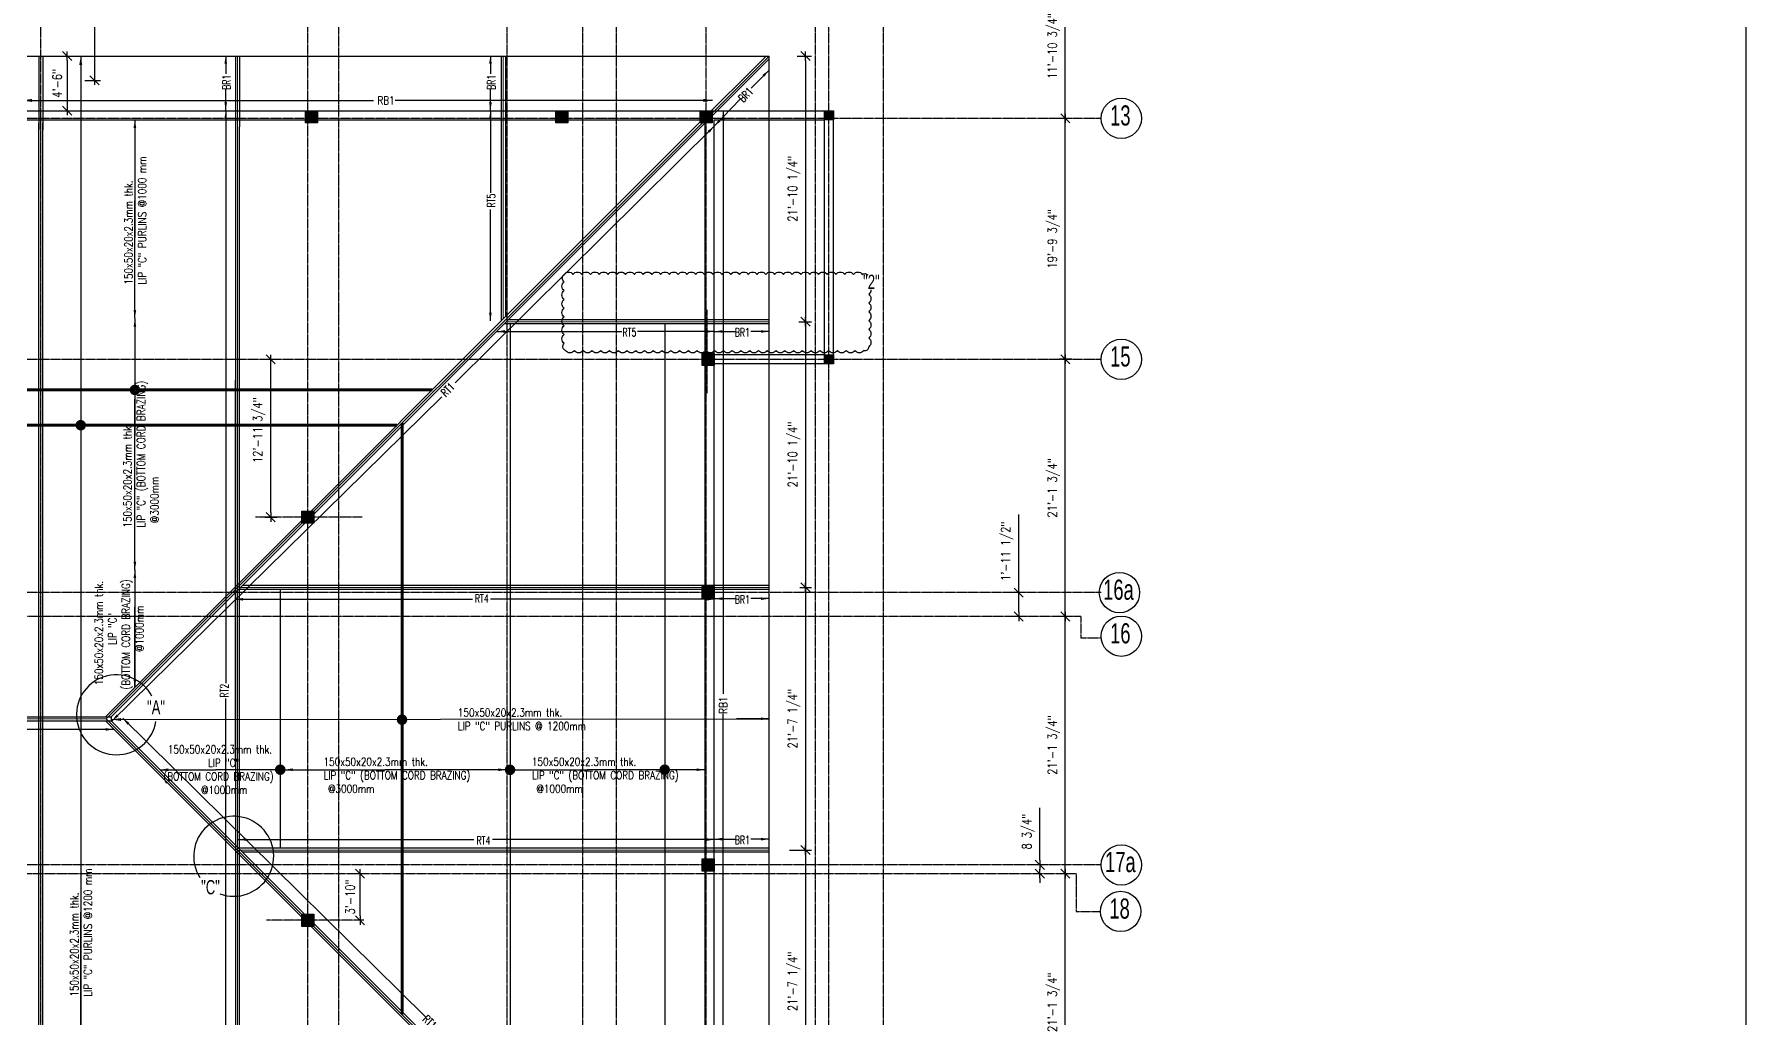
# Model space of a CAD drawing. Extents: x -95606 to 113309, y -42160 to -940.
# Drawn here: x 111524 to 113213, y -21216 to -20246 of the extents above; entities that cross this region are included whole.
import ezdxf
from ezdxf.enums import TextEntityAlignment as Align

# ---------------------------------------------------------------- set-up
doc = ezdxf.new("R2010")
doc.units = 0
doc.header["$LTSCALE"] = 0.02
doc.header["$MEASUREMENT"] = 0
doc.header["$PDMODE"] = 3
doc.header["$PDSIZE"] = -2
doc.linetypes.add('CENTER', pattern=[50.8, 31.75, -6.35, 6.35, -6.35])
doc.linetypes.add('HIDDEN', pattern=[9.525, 6.35, -3.175])
doc.layers.get('0').update_dxf_attribs({"linetype": 'CONTINUOUS'})
doc.layers.get('DEFPOINTS').update_dxf_attribs({"linetype": 'CONTINUOUS'})
for name, color, linetype in [('A-2TEXT', 4, 'CONTINUOUS'), ('BEAM TEX1', 3, 'CONTINUOUS'), ('COL 1', 5, 'CONTINUOUS'), ('DIM', 7, 'CONTINUOUS'), ('dimentions', 8, 'CONTINUOUS'), ('EXLINE', 33, 'CONTINUOUS'), ('GRID', 8, 'CENTER'), ('h', 3, 'CONTINUOUS'), ('HBEAM', 51, 'HIDDEN'), ('RF5', 6, 'CONTINUOUS'), ('S-SLB', 3, 'CONTINUOUS'), ('S-TXT', 2, 'CONTINUOUS'), ('TEXT-2', 3, 'CONTINUOUS'), ('TEXT2', 3, 'CONTINUOUS')]:
    doc.layers.add(name, color=color, linetype=linetype)
for name, color, linetype, lineweight in [('GRID NAME', 31, 'CONTINUOUS', 30), ('Hatch', 252, 'CONTINUOUS', 9), ('HATCH 2', 253, 'CONTINUOUS', 5), ('Layer4', 4, 'CONTINUOUS', 25)]:
    doc.layers.add(name, color=color, linetype=linetype, lineweight=lineweight)
doc.styles.add('ROMANS', font='romans.shx', dxfattribs={"width": 0.8})
doc.styles.add('STYLE2', font='arial.ttf', dxfattribs={"width": 0.8})
doc.styles.add('style5', font='romans.shx', dxfattribs={"width": 0.7, "height": 8})
doc.styles.add('style6', font='romans.shx', dxfattribs={"height": 8})
doc.styles.add('style9', font='romans.shx', dxfattribs={"width": 0.8, "height": 4})
doc.styles.add('yy', font='romans.shx', dxfattribs={"width": 0.8, "height": 7.5})
doc.dimstyles.new('TEXT-18', dxfattribs={"dimtxt": 8, "dimasz": 9, "dimexe": 6, "dimexo": 6, "dimgap": 3.125, "dimtad": 1, "dimdec": 1, "dimrnd": 0.5, "dimzin": 1, "dimdsep": 46, "dimlunit": 4, "dimtxsty": 'style6', "dimblk": 'OBLIQUE', "dimcen": 72.09, "dimclrd": 1, "dimclre": 1, "dimclrt": 4, "dimadec": 0, "dimazin": 0, "dimtfac": 1, "dimtdec": 1, "dimtofl": 0, "dimtmove": 0, "dimatfit": 3, "dimfxl": 1, "dimfrac": 2, "dimtolj": 1, "dimtzin": 0, "dimlwd": -1, "dimarcsym": 0})
doc.dimstyles.new('TK96', dxfattribs={"dimscale": 96, "dimtxt": 0.09375, "dimasz": 0.046875, "dimexe": 0.0625, "dimexo": 0.015625, "dimgap": 0.046875, "dimtad": 1, "dimzin": 11, "dimdsep": 46, "dimlunit": 4, "dimtxsty": 'ROMANS', "dimblk1": 'TK1', "dimblk2": 'TK1', "dimsah": 1, "dimcen": 0.09375, "dimclrd": 1, "dimclre": 1, "dimclrt": 2, "dimadec": 0, "dimazin": 0, "dimtfac": 1, "dimtofl": 0, "dimtmove": 0, "dimatfit": 3, "dimldrblk": 'TK1', "dimfxl": 1, "dimfrac": 2, "dimtolj": 1, "dimtzin": 9, "dimarcsym": 0})

# ---------------------------------------------------------------- blocks, each defined once
blk = doc.blocks.new('GRID')
at = {"color": 1, "linetype": 'Continuous'}
blk.add_circle((0, 0), 19.9, dxfattribs=at)
at = {"layer": 'A-2TEXT', "linetype": 'Continuous', "style": 'STYLE2', "width": 0.65}
blk.add_attdef('A', text='', height=19.9, rotation=359.9735, dxfattribs=at).set_placement((-1, -7.1), align=Align.CENTER)
blk = doc.blocks.new('TK1')
at = {"color": 4, "linetype": 'Continuous'}
blk.add_line((-1, -1), (1, 1), dxfattribs=at)
at = {"color": 1, "linetype": 'ByBlock'}
blk.add_line((-1, 0), (1, 0), dxfattribs=at)
blk = doc.blocks.new('*D581')
at = {"layer": 'DEFPOINTS', "color": 0, "lineweight": -2, "transparency": 16777216}
for p in [(112541.3, -20186), (112549.2, -20186), (112549.2, -20328.8)]:
    blk.add_point(p, dxfattribs=at)
at = {"layer": 'dimentions', "color": 1, "linetype": 'Continuous', "lineweight": -2, "transparency": 16777216}
for p, q in [((112547.7, -20186), (112535.3, -20186)), ((112541.3, -20324.3), (112541.3, -20190.5)), ((112547.7, -20328.8), (112535.3, -20328.8))]:
    blk.add_line(p, q, dxfattribs=at)
at = {"layer": 'dimentions', "color": 1, "lineweight": -2, "transparency": 16777216, "xscale": 4.5, "yscale": 4.5, "zscale": 4.5}
for p, rotation in [((112541.3, -20186), 90), ((112541.3, -20328.8), 270)]:
    blk.add_blockref('TK1', p, dxfattribs=dict(at, rotation=rotation))
at = {"layer": 'dimentions', "color": 2, "transparency": 16777216, "insert": (112529.9, -20257.4), "char_height": 9, "attachment_point": 5, "rotation": 90, "style": 'ROMANS'}
blk.add_mtext('\\A1;11\'-10 3/4"', dxfattribs=at)
blk = doc.blocks.new('*D591')
at = {"layer": 'DEFPOINTS', "color": 0, "lineweight": -2, "transparency": 16777216}
for p in [(112541.3, -20566.6), (112549.2, -20566.6), (112549.2, -20820.4)]:
    blk.add_point(p, dxfattribs=at)
at = {"layer": 'dimentions', "color": 1, "linetype": 'Continuous', "lineweight": -2, "transparency": 16777216}
for p, q in [((112547.7, -20566.6), (112535.3, -20566.6)), ((112541.3, -20815.9), (112541.3, -20571.1)), ((112547.7, -20820.4), (112535.3, -20820.4))]:
    blk.add_line(p, q, dxfattribs=at)
at = {"layer": 'dimentions', "color": 1, "lineweight": -2, "transparency": 16777216, "xscale": 4.5, "yscale": 4.5, "zscale": 4.5}
for p, rotation in [((112541.3, -20566.6), 90), ((112541.3, -20820.4), 270)]:
    blk.add_blockref('TK1', p, dxfattribs=dict(at, rotation=rotation))
at = {"layer": 'dimentions', "color": 2, "transparency": 16777216, "insert": (112529.9, -20693.5), "char_height": 9, "attachment_point": 5, "rotation": 90, "style": 'ROMANS'}
blk.add_mtext('\\A1;21\'-1 3/4"', dxfattribs=at)
blk = doc.blocks.new('*D592')
at = {"layer": 'DEFPOINTS', "color": 0, "lineweight": -2, "transparency": 16777216}
for p in [(112495.3, -20796.8), (112503.2, -20796.8), (112503.2, -20820.4)]:
    blk.add_point(p, dxfattribs=at)
at = {"layer": 'dimentions', "color": 1, "linetype": 'Continuous', "lineweight": -2, "transparency": 16777216}
for p, q in [((112495.3, -20796.8), (112495.3, -20719.9)), ((112501.7, -20796.8), (112489.3, -20796.8)), ((112495.3, -20815.9), (112495.3, -20801.3)), ((112501.7, -20820.4), (112489.3, -20820.4))]:
    blk.add_line(p, q, dxfattribs=at)
at = {"layer": 'dimentions', "color": 1, "lineweight": -2, "transparency": 16777216, "xscale": 4.5, "yscale": 4.5, "zscale": 4.5}
for p, rotation in [((112495.3, -20796.8), 90), ((112495.3, -20820.4), 270)]:
    blk.add_blockref('TK1', p, dxfattribs=dict(at, rotation=rotation))
at = {"layer": 'dimentions', "color": 2, "transparency": 16777216, "insert": (112483.9, -20756.1), "char_height": 9, "attachment_point": 5, "rotation": 90, "style": 'ROMANS'}
blk.add_mtext('\\A1;1\'-11 1/2"', dxfattribs=at)
blk = doc.blocks.new('*D593')
at = {"layer": 'DEFPOINTS', "color": 0, "lineweight": -2, "transparency": 16777216}
for p in [(112541.3, -20820.4), (112549.2, -20820.4), (112549.2, -21074.2)]:
    blk.add_point(p, dxfattribs=at)
at = {"layer": 'dimentions', "color": 1, "linetype": 'Continuous', "lineweight": -2, "transparency": 16777216}
for p, q in [((112547.7, -20820.4), (112535.3, -20820.4)), ((112541.3, -21069.7), (112541.3, -20824.9)), ((112547.7, -21074.2), (112535.3, -21074.2))]:
    blk.add_line(p, q, dxfattribs=at)
at = {"layer": 'dimentions', "color": 1, "lineweight": -2, "transparency": 16777216, "xscale": 4.5, "yscale": 4.5, "zscale": 4.5}
for p, rotation in [((112541.3, -20820.4), 90), ((112541.3, -21074.2), 270)]:
    blk.add_blockref('TK1', p, dxfattribs=dict(at, rotation=rotation))
at = {"layer": 'dimentions', "color": 2, "transparency": 16777216, "insert": (112529.9, -20947.3), "char_height": 9, "attachment_point": 5, "rotation": 90, "style": 'ROMANS'}
blk.add_mtext('\\A1;21\'-1 3/4"', dxfattribs=at)
blk = doc.blocks.new('*D594')
at = {"layer": 'DEFPOINTS', "color": 0, "lineweight": -2, "transparency": 16777216}
for p in [(112541.3, -21074.2), (112549.2, -21074.2), (112549.2, -21328)]:
    blk.add_point(p, dxfattribs=at)
at = {"layer": 'dimentions', "color": 1, "linetype": 'Continuous', "lineweight": -2, "transparency": 16777216}
for p, q in [((112547.7, -21074.2), (112535.3, -21074.2)), ((112541.3, -21323.5), (112541.3, -21078.7)), ((112547.7, -21328), (112535.3, -21328))]:
    blk.add_line(p, q, dxfattribs=at)
at = {"layer": 'dimentions', "color": 1, "lineweight": -2, "transparency": 16777216, "xscale": 4.5, "yscale": 4.5, "zscale": 4.5}
for p, rotation in [((112541.3, -21074.2), 90), ((112541.3, -21328), 270)]:
    blk.add_blockref('TK1', p, dxfattribs=dict(at, rotation=rotation))
at = {"layer": 'dimentions', "color": 2, "transparency": 16777216, "insert": (112529.9, -21201.1), "char_height": 9, "attachment_point": 5, "rotation": 90, "style": 'ROMANS'}
blk.add_mtext('\\A1;21\'-1 3/4"', dxfattribs=at)
blk = doc.blocks.new('*D596')
at = {"layer": 'DEFPOINTS', "color": 0, "lineweight": -2, "transparency": 16777216}
for p in [(112541.3, -20328.8), (112548.8, -20328.8), (112549.6, -20566.6)]:
    blk.add_point(p, dxfattribs=at)
at = {"layer": 'dimentions', "color": 1, "linetype": 'Continuous', "lineweight": -2, "transparency": 16777216}
for p, q in [((112547.3, -20328.8), (112535.3, -20328.8)), ((112541.3, -20562.1), (112541.3, -20333.3)), ((112548.1, -20566.6), (112535.3, -20566.6))]:
    blk.add_line(p, q, dxfattribs=at)
at = {"layer": 'dimentions', "color": 1, "lineweight": -2, "transparency": 16777216, "xscale": 4.5, "yscale": 4.5, "zscale": 4.5}
for p, rotation in [((112541.3, -20328.8), 90), ((112541.3, -20566.6), 270)]:
    blk.add_blockref('TK1', p, dxfattribs=dict(at, rotation=rotation))
at = {"layer": 'dimentions', "color": 2, "transparency": 16777216, "insert": (112529.9, -20447.7), "char_height": 9, "attachment_point": 5, "rotation": 90, "style": 'ROMANS'}
blk.add_mtext('\\A1;19\'-9 3/4"', dxfattribs=at)
blk = doc.blocks.new('*D618')
at = {"layer": 'DEFPOINTS', "color": 0, "lineweight": -2, "transparency": 16777216}
for p in [(112516.2, -21065.5), (112516.2, -21065.5), (112516.2, -21074.2)]:
    blk.add_point(p, dxfattribs=at)
at = {"layer": 'dimentions', "color": 1, "linetype": 'Continuous', "lineweight": -2, "transparency": 16777216}
for p, q in [((112516.2, -21061), (112516.2, -21009.1)), ((112514.7, -21065.5), (112510.2, -21065.5)), ((112514.7, -21074.2), (112510.2, -21074.2)), ((112516.2, -21078.7), (112516.2, -21083.2))]:
    blk.add_line(p, q, dxfattribs=at)
at = {"layer": 'dimentions', "color": 1, "lineweight": -2, "transparency": 16777216, "xscale": 4.5, "yscale": 4.5, "zscale": 4.5}
for p, rotation in [((112516.2, -21065.5), 270), ((112516.2, -21074.2), 90)]:
    blk.add_blockref('TK1', p, dxfattribs=dict(at, rotation=rotation))
at = {"layer": 'dimentions', "color": 2, "transparency": 16777216, "insert": (112504.8, -21032.8), "char_height": 9, "attachment_point": 5, "rotation": 90, "style": 'ROMANS'}
blk.add_mtext('\\A1;8 3/4"', dxfattribs=at)
blk = doc.blocks.new('_Oblique')
at = {"color": 0, "linetype": 'ByBlock', "lineweight": -2}
blk.add_line((-0.5, -0.5), (0.5, 0.5), dxfattribs=at)
blk = doc.blocks.new('*D626')
at = {"layer": 'DEFPOINTS', "color": 0, "lineweight": -2, "transparency": 16777216}
for p in [(111566.8, -20131.5), (111572.1, -20291.3), (111583.2, -20291.3)]:
    blk.add_point(p, dxfattribs=at)
at = {"layer": 'S-TXT', "color": 1, "lineweight": -2, "transparency": 16777216}
for p, q in [((111568.3, -20131.5), (111589.2, -20131.5)), ((111583.2, -20136), (111583.2, -20286.8)), ((111573.6, -20291.3), (111589.2, -20291.3))]:
    blk.add_line(p, q, dxfattribs=at)
at = {"layer": 'S-TXT', "color": 1, "lineweight": -2, "transparency": 16777216, "xscale": 4.5, "yscale": 4.5, "zscale": 4.5}
for p, rotation in [((111583.2, -20131.5), 90), ((111583.2, -20291.3), 270)]:
    blk.add_blockref('TK1', p, dxfattribs=dict(at, rotation=rotation))
at = {"layer": 'S-TXT', "color": 2, "transparency": 16777216, "insert": (111573.3, -20211.4), "char_height": 9, "attachment_point": 5, "rotation": 90, "style": 'ROMANS'}
blk.add_mtext('\\A1;13\'-4"', dxfattribs=at)
blk = doc.blocks.new('*D630')
at = {"layer": 'DEFPOINTS', "color": 0, "lineweight": -2, "transparency": 16777216}
for p in [(111749.8, -20566.6), (111757.1, -20566.6), (111749.8, -20722.4)]:
    blk.add_point(p, dxfattribs=at)
at = {"layer": 'S-TXT', "color": 1, "lineweight": -2, "transparency": 16777216}
for p, q in [((111751.3, -20566.6), (111763.1, -20566.6)), ((111757.1, -20717.9), (111757.1, -20571.1)), ((111751.3, -20722.4), (111763.1, -20722.4))]:
    blk.add_line(p, q, dxfattribs=at)
at = {"layer": 'S-TXT', "color": 1, "lineweight": -2, "transparency": 16777216, "xscale": 4.5, "yscale": 4.5, "zscale": 4.5}
for p, rotation in [((111757.1, -20566.6), 90), ((111757.1, -20722.4), 270)]:
    blk.add_blockref('TK1', p, dxfattribs=dict(at, rotation=rotation))
at = {"layer": 'S-TXT', "color": 2, "transparency": 16777216, "insert": (111745.7, -20636.6), "char_height": 9, "attachment_point": 5, "rotation": 90, "style": 'ROMANS'}
blk.add_mtext('\\A1;12\'-11 3/4"', dxfattribs=at)
blk = doc.blocks.new('*D632')
at = {"layer": 'DEFPOINTS', "color": 0, "lineweight": -2, "transparency": 16777216}
for p in [(111845.3, -21074.2), (111850.4, -21074.2), (111850.4, -21120.2)]:
    blk.add_point(p, dxfattribs=at)
at = {"layer": 'S-TXT', "color": 1, "lineweight": -2, "transparency": 16777216}
for p, q in [((111848.9, -21074.2), (111839.3, -21074.2)), ((111845.3, -21115.7), (111845.3, -21078.7)), ((111848.9, -21120.2), (111839.3, -21120.2))]:
    blk.add_line(p, q, dxfattribs=at)
at = {"layer": 'S-TXT', "color": 1, "lineweight": -2, "transparency": 16777216, "xscale": 4.5, "yscale": 4.5, "zscale": 4.5}
for p, rotation in [((111845.3, -21074.2), 90), ((111845.3, -21120.2), 270)]:
    blk.add_blockref('TK1', p, dxfattribs=dict(at, rotation=rotation))
at = {"layer": 'S-TXT', "color": 2, "transparency": 16777216, "insert": (111835.5, -21097.2), "char_height": 9, "attachment_point": 5, "rotation": 90, "style": 'ROMANS'}
blk.add_mtext('\\A1;3\'-10"', dxfattribs=at)
blk = doc.blocks.new('*D639')
at = {"layer": 'DEFPOINTS', "color": 0, "lineweight": -2, "transparency": 16777216}
for p in [(112275.2, -20267.3), (112276.9, -20529.5), (112284.9, -20529.5)]:
    blk.add_point(p, dxfattribs=at)
at = {"layer": 'S-TXT', "color": 1, "lineweight": -2, "transparency": 16777216}
for p, q in [((112276.7, -20267.3), (112290.9, -20267.3)), ((112284.9, -20271.8), (112284.9, -20525)), ((112278.4, -20529.5), (112290.9, -20529.5))]:
    blk.add_line(p, q, dxfattribs=at)
at = {"layer": 'S-TXT', "color": 1, "lineweight": -2, "transparency": 16777216, "xscale": 4.5, "yscale": 4.5, "zscale": 4.5}
for p, rotation in [((112284.9, -20267.3), 90), ((112284.9, -20529.5), 270)]:
    blk.add_blockref('TK1', p, dxfattribs=dict(at, rotation=rotation))
at = {"layer": 'S-TXT', "color": 2, "transparency": 16777216, "insert": (112273.6, -20398.4), "char_height": 9, "attachment_point": 5, "rotation": 90, "style": 'ROMANS'}
blk.add_mtext('\\A1;21\'-10 1/4"', dxfattribs=at)
blk = doc.blocks.new('*D640')
at = {"layer": 'DEFPOINTS', "color": 0, "lineweight": -2, "transparency": 16777216}
for p in [(112276.9, -20529.5), (112277.8, -20791.7), (112284.9, -20791.7)]:
    blk.add_point(p, dxfattribs=at)
at = {"layer": 'S-TXT', "color": 1, "lineweight": -2, "transparency": 16777216}
for p, q in [((112278.4, -20529.5), (112290.9, -20529.5)), ((112284.9, -20534), (112284.9, -20787.2)), ((112279.3, -20791.7), (112290.9, -20791.7))]:
    blk.add_line(p, q, dxfattribs=at)
at = {"layer": 'S-TXT', "color": 1, "lineweight": -2, "transparency": 16777216, "xscale": 4.5, "yscale": 4.5, "zscale": 4.5}
for p, rotation in [((112284.9, -20529.5), 90), ((112284.9, -20791.7), 270)]:
    blk.add_blockref('TK1', p, dxfattribs=dict(at, rotation=rotation))
at = {"layer": 'S-TXT', "color": 2, "transparency": 16777216, "insert": (112273.6, -20660.6), "char_height": 9, "attachment_point": 5, "rotation": 90, "style": 'ROMANS'}
blk.add_mtext('\\A1;21\'-10 1/4"', dxfattribs=at)
blk = doc.blocks.new('*D641')
at = {"layer": 'DEFPOINTS', "color": 0, "lineweight": -2, "transparency": 16777216}
for p in [(112277.8, -20791.7), (112267.7, -21050.9), (112284.9, -21050.9)]:
    blk.add_point(p, dxfattribs=at)
at = {"layer": 'S-TXT', "color": 1, "lineweight": -2, "transparency": 16777216}
for p, q in [((112279.3, -20791.7), (112290.9, -20791.7)), ((112284.9, -20796.2), (112284.9, -21046.4)), ((112269.2, -21050.9), (112290.9, -21050.9))]:
    blk.add_line(p, q, dxfattribs=at)
at = {"layer": 'S-TXT', "color": 1, "lineweight": -2, "transparency": 16777216, "xscale": 4.5, "yscale": 4.5, "zscale": 4.5}
for p, rotation in [((112284.9, -20791.7), 90), ((112284.9, -21050.9), 270)]:
    blk.add_blockref('TK1', p, dxfattribs=dict(at, rotation=rotation))
at = {"layer": 'S-TXT', "color": 2, "transparency": 16777216, "insert": (112273.6, -20921.3), "char_height": 9, "attachment_point": 5, "rotation": 90, "style": 'ROMANS'}
blk.add_mtext('\\A1;21\'-7 1/4"', dxfattribs=at)
blk = doc.blocks.new('*D642')
at = {"layer": 'DEFPOINTS', "color": 0, "lineweight": -2, "transparency": 16777216}
for p in [(112267.7, -21050.9), (112273.8, -21310.1), (112284.9, -21310.1)]:
    blk.add_point(p, dxfattribs=at)
at = {"layer": 'S-TXT', "color": 1, "lineweight": -2, "transparency": 16777216}
for p, q in [((112269.2, -21050.9), (112290.9, -21050.9)), ((112284.9, -21055.4), (112284.9, -21305.6)), ((112275.3, -21310.1), (112290.9, -21310.1))]:
    blk.add_line(p, q, dxfattribs=at)
at = {"layer": 'S-TXT', "color": 1, "lineweight": -2, "transparency": 16777216, "xscale": 4.5, "yscale": 4.5, "zscale": 4.5}
for p, rotation in [((112284.9, -21050.9), 90), ((112284.9, -21310.1), 270)]:
    blk.add_blockref('TK1', p, dxfattribs=dict(at, rotation=rotation))
at = {"layer": 'S-TXT', "color": 2, "transparency": 16777216, "insert": (112273.6, -21180.5), "char_height": 9, "attachment_point": 5, "rotation": 90, "style": 'ROMANS'}
blk.add_mtext('\\A1;21\'-7 1/4"', dxfattribs=at)
blk = doc.blocks.new('*D648')
at = {"layer": 'DEFPOINTS', "color": 0, "lineweight": -2, "transparency": 16777216}
for p in [(111555.8, -20267.3), (111551.6, -20321.3), (111556.3, -20321.3)]:
    blk.add_point(p, dxfattribs=at)
at = {"layer": 'S-TXT', "color": 1, "lineweight": -2, "transparency": 16777216}
for p, q in [((111556.3, -20267.3), (111562.3, -20267.3)), ((111556.3, -20271.8), (111556.3, -20316.8)), ((111553.1, -20321.3), (111562.3, -20321.3))]:
    blk.add_line(p, q, dxfattribs=at)
at = {"layer": 'S-TXT', "color": 1, "lineweight": -2, "transparency": 16777216, "xscale": 4.5, "yscale": 4.5, "zscale": 4.5}
for p, rotation in [((111556.3, -20267.3), 90), ((111556.3, -20321.3), 270)]:
    blk.add_blockref('TK1', p, dxfattribs=dict(at, rotation=rotation))
at = {"layer": 'S-TXT', "color": 2, "transparency": 16777216, "insert": (111546.4, -20294.3), "char_height": 9, "attachment_point": 5, "rotation": 90, "style": 'ROMANS'}
blk.add_mtext('\\A1;4\'-6"', dxfattribs=at)

msp = doc.modelspace()

# ---------------------------------------------------------------- hatches: boundary and pattern name
at = {"layer": 'Hatch'}
h = msp.add_hatch(color=254, dxfattribs=at)
h.set_gradient(color1=(192, 192, 192), color2=(192, 192, 192), tint=1)
h.paths.add_polyline_path([(111791.386, -20333.302), (111791.386, -20321.302), (111803.386, -20321.302), (111803.386, -20333.302)])
h = msp.add_hatch(color=254, dxfattribs=at)
h.set_gradient(color1=(192, 192, 192), color2=(192, 192, 192), tint=1)
h.paths.add_polyline_path([(112038.386, -20333.3), (112038.386, -20321.3), (112050.386, -20321.3), (112050.386, -20333.3)])
h = msp.add_hatch(color=254, dxfattribs=at)
h.set_gradient(color1=(192, 192, 192), color2=(192, 192, 192), tint=1)
h.paths.add_polyline_path([(112180.902, -20321.293), (112192.902, -20321.293), (112192.902, -20333.293), (112180.902, -20333.293)])
h = msp.add_hatch(color=254, dxfattribs=at)
h.set_gradient(color1=(192, 192, 192), color2=(192, 192, 192), tint=1)
h.paths.add_polyline_path([(112303.553, -20321.3), (112312.553, -20321.3), (112312.553, -20330.3), (112303.553, -20330.3)])
h = msp.add_hatch(color=254, dxfattribs=at)
h.set_gradient(color1=(192, 192, 192), color2=(192, 192, 192), tint=1)
h.paths.add_polyline_path([(112182.886, -20572.632), (112182.886, -20560.632), (112194.886, -20560.632), (112194.886, -20572.632)])
h = msp.add_hatch(color=254, dxfattribs=at)
h.set_gradient(color1=(192, 192, 192), color2=(192, 192, 192), tint=1)
h.paths.add_polyline_path([(112303.562, -20562.136), (112312.562, -20562.136), (112312.562, -20571.136), (112303.562, -20571.136)])
h = msp.add_hatch(color=254, dxfattribs=at)
h.set_gradient(color1=(192, 192, 192), color2=(192, 192, 192), tint=1)
h.paths.add_polyline_path([(112303.562, -20562.136), (112312.562, -20562.136), (112312.562, -20571.136), (112303.562, -20571.136)])
h = msp.add_hatch(color=254, dxfattribs=at)
h.set_gradient(color1=(192, 192, 192), color2=(192, 192, 192), tint=1)
h.paths.add_polyline_path([(111787.826, -20716.364), (111799.826, -20716.364), (111799.826, -20728.364), (111787.826, -20728.364)])
h = msp.add_hatch(color=254, dxfattribs=at)
h.set_gradient(color1=(192, 192, 192), color2=(192, 192, 192), tint=1)
h.paths.add_polyline_path([(112182.886, -20802.8), (112182.886, -20790.8), (112194.886, -20790.8), (112194.886, -20802.8)])
h = msp.add_hatch(color=254, dxfattribs=at)
h.set_gradient(color1=(192, 192, 192), color2=(192, 192, 192), tint=1)
h.paths.add_polyline_path([(112182.886, -21071.55), (112182.886, -21059.55), (112194.886, -21059.55), (112194.886, -21071.55)])
h = msp.add_hatch(color=254, dxfattribs=at)
h.set_gradient(color1=(192, 192, 192), color2=(192, 192, 192), tint=1)
h.paths.add_polyline_path([(111787.795, -21114.27), (111799.794, -21114.271), (111799.794, -21126.271), (111787.794, -21126.271)])

# ---------------------------------------------------------------- linework, layer by layer
at = {"layer": 'BEAM TEX1', "color": 4, "const_width": 3}
for points in [[(110913.178, -20596.855), (111171.535, -20596.834), (111916.749, -20596.695)], [(111350.491, -20596.834), (111556.893, -20596.834), (111760.975, -20596.834)], [(110947.989, -20631.666), (111171.535, -20631.648), (111881.928, -20631.516)], [(111350.491, -20631.648), (111556.893, -20631.648), (111760.975, -20631.648)], [(111886.814, -20629.376), (111886.733, -21213.146)]]:
    msp.add_lwpolyline(points, dxfattribs=at)
at = {"layer": 'COL 1'}
for points in [[(111791.386, -20321.302), (111803.387, -20321.302), (111803.387, -20333.302), (111791.386, -20333.302)], [(112038.386, -20321.3), (112050.387, -20321.3), (112050.387, -20333.3), (112038.386, -20333.3)], [(112180.901, -20321.293), (112192.902, -20321.293), (112192.902, -20333.294), (112180.901, -20333.294)], [(112182.885, -20560.632), (112194.887, -20560.632), (112194.887, -20572.633), (112182.885, -20572.633)], [(112182.885, -20790.8), (112194.887, -20790.8), (112194.887, -20802.8), (112182.885, -20802.8)], [(112182.885, -21059.55), (112194.887, -21059.55), (112194.887, -21071.55), (112182.885, -21071.55)]]:
    msp.add_lwpolyline(points, close=True, dxfattribs=at)
for points in [[(112038.386, -20333.3), (112038.386, -20321.3), (112050.386, -20321.3), (112050.386, -20333.3), (112038.386, -20333.3)], [(112180.902, -20321.293), (112192.902, -20321.293), (112192.902, -20333.293), (112180.902, -20333.293), (112180.902, -20321.293)], [(112182.886, -20572.632), (112182.886, -20560.632), (112194.886, -20560.632), (112194.886, -20572.632), (112182.886, -20572.632)], [(111787.826, -20716.364), (111799.826, -20716.364), (111799.826, -20728.364), (111787.826, -20728.364), (111787.826, -20716.364)], [(112182.886, -20802.8), (112182.886, -20790.8), (112194.886, -20790.8), (112194.886, -20802.8), (112182.886, -20802.8)], [(112182.886, -21071.55), (112182.886, -21059.55), (112194.886, -21059.55), (112194.886, -21071.55), (112182.886, -21071.55)], [(111787.794, -21114.271), (111799.794, -21114.271), (111799.794, -21126.271), (111787.794, -21126.271), (111787.794, -21114.271)]]:
    msp.add_lwpolyline(points, dxfattribs=at)
at = {"layer": 'COL 1', "lineweight": 25}
for points in [[(112303.562, -20321.3), (112312.562, -20321.3), (112312.562, -20330.3), (112303.562, -20330.3), (112303.562, -20321.3)], [(112303.562, -20562.136), (112312.562, -20562.136), (112312.562, -20571.136), (112303.562, -20571.136), (112303.562, -20562.136)], [(112303.562, -20562.136), (112312.562, -20562.136), (112312.562, -20571.136), (112303.562, -20571.136), (112303.562, -20562.136)]]:
    msp.add_lwpolyline(points, dxfattribs=at)
at = {"layer": 'EXLINE'}
for p, q in [((110923.211, -20267.305), (112248.89, -20267.3)), ((112248.89, -21575.303), (112248.89, -20267.3)), ((111456.476, -20330.303), (112185.89, -20330.3)), ((111458.481, -20321.303), (112312.562, -20321.3)), ((112185.89, -21521.303), (112185.89, -20330.3)), ((112194.89, -20398.399), (112194.89, -20330.303)), ((112194.89, -20330.303), (112303.562, -20330.303)), ((112303.562, -20562.136), (112303.562, -20330.303)), ((112312.562, -20571.136), (112312.562, -20321.3)), ((112194.89, -21521.303), (112194.89, -20398.399)), ((112303.657, -20562.136), (112194.89, -20562.136)), ((112312.657, -20571.136), (112194.89, -20571.136))]:
    msp.add_line(p, q, dxfattribs=at)
at = {"layer": 'GRID'}
for p, q in [((111793.826, -21625.336), (111793.826, -18303.479)), ((111990.396, -21625.336), (111990.396, -18303.479)), ((112065.128, -21625.336), (112065.128, -18303.479)), ((112098.378, -21625.336), (112098.378, -18303.479)), ((112186.878, -21625.336), (112186.878, -18303.479)), ((112186.878, -21625.336), (112186.878, -18303.479)), ((112294.878, -21625.336), (112294.878, -18303.479)), ((112294.878, -21625.336), (112294.878, -18303.479)), ((112307.917, -21625.336), (112307.917, -18303.479)), ((112307.917, -21625.336), (112307.917, -18303.479)), ((112361.737, -21625.336), (112361.737, -18303.479)), ((111530.219, -21617.052), (111530.219, -18313.554)), ((111824.378, -21613.731), (111824.378, -18310.003)), ((112576.66, -20328.8), (110436.76, -20328.8)), ((112187.887, -20600.06), (112187.887, -20517.787)), ((112576.66, -20566.633), (110436.757, -20566.633)), ((111847.514, -20722.364), (111742.01, -20722.364)), ((112576.66, -20796.8), (110436.757, -20796.8)), ((112556.623, -20820.411), (110436.757, -20820.411)), ((112556.623, -20820.411), (112556.623, -20841.442)), ((112556.623, -20820.411), (112556.623, -20841.442)), ((112556.623, -20841.442), (112576.66, -20841.442)), ((112556.623, -20841.442), (112576.66, -20841.442)), ((112576.66, -21065.55), (110436.757, -21065.55)), ((112552.095, -21074.188), (110436.757, -21074.188)), ((112552.095, -21074.188), (112552.095, -21111.467)), ((112552.095, -21074.188), (112552.095, -21111.467)), ((112552.095, -21111.467), (112575.921, -21111.467)), ((112552.095, -21111.467), (112575.921, -21111.467)), ((111847.483, -21120.208), (111752.876, -21120.208))]:
    msp.add_line(p, q, dxfattribs=at)
at = {"layer": 'GRID NAME', "ltscale": 10, "const_width": 5.184}
for points in [[(111625.695, -20596.824, 1), (111620.511, -20596.824, 1)], [(111572.278, -20631.648, 1), (111567.094, -20631.648, 1)], [(111889.325, -20922.209, 1), (111884.141, -20922.209, 1)], [(111763.98, -20971.567, -1), (111769.164, -20971.567, -1)], [(111990.734, -20971.674, -1), (111995.918, -20971.674, -1)], [(112143.37, -20971.613, -1), (112148.554, -20971.613, -1)]]:
    msp.add_lwpolyline(points, format="xyb", close=True, dxfattribs=at)
at = {"layer": 'h'}
for p, q in [((112246.144, -20267.3), (112176.137, -20337.307)), ((112248.89, -20270.211), (112181.794, -20337.307)), ((112176.137, -20337.307), (111594.1, -20919.344)), ((112181.794, -20337.307), (111599.757, -20919.344)), ((112178.144, -21507.303), (111594.185, -20923.344)), ((111599.842, -20919.344), (111599.842, -20923.344)), ((112182.89, -21506.392), (111599.842, -20923.344))]:
    msp.add_line(p, q, dxfattribs=at)
at = {"layer": 'HATCH 2', "lineweight": 5}
for p, q in [((111594.888, -20921.301), (112248.89, -20267.3)), ((111724.489, -21575.303), (111724.489, -20267.302)), ((111724.489, -20267.302), (111724.489, -21289.004)), ((111986.689, -20267.301), (111986.689, -20526.754)), ((111530.219, -21575.303), (111530.219, -20330.303)), ((112248.89, -20529.5), (111989.6, -20529.5)), ((112248.89, -20791.701), (111727.4, -20791.701)), ((111594.888, -20921.301), (112248.89, -21575.303)), ((112248.89, -21050.902), (111727.4, -21050.902))]:
    msp.add_line(p, q, dxfattribs=at)
msp.add_lwpolyline([(111234.88, -20921.303), (111594.89, -20921.303)], dxfattribs=at)
at = {"layer": 'HBEAM'}
for p, q in [((112182.89, -20790.862), (112182.885, -20790.862)), ((112182.89, -20790.862), (112182.89, -20790.8)), ((112182.89, -21059.553), (112182.885, -21059.553)), ((112182.89, -21059.612), (112182.885, -21059.612)), ((112182.89, -21059.612), (112182.89, -21059.55))]:
    msp.add_line(p, q, dxfattribs=at)
at = {"layer": 'Layer4'}
for centre, start, end in [((111604.947, -20917.384), 27.632187, 350.294049), ((111720.615, -21057.013), 249.643882, 212.305744)]:
    msp.add_arc(centre, 39.49, start, end, dxfattribs=at)
at = {"layer": 'RF5', "lineweight": -2}
for p, q in [((111993.326, -20531.503), (111993.326, -21310.102)), ((112145.962, -20531.5), (112145.962, -21308.102)), ((111766.572, -20793.703), (111766.572, -21048.902))]:
    msp.add_line(p, q, dxfattribs=at)
at = {"layer": 'S-SLB'}
for p, q in [((111528.219, -20267.303), (111528.219, -20340.306)), ((111532.219, -20267.303), (111532.219, -20340.307)), ((111722.489, -20267.301), (111722.489, -20337.305)), ((111726.489, -20267.301), (111726.489, -20337.305)), ((111984.689, -20267.301), (111984.689, -20337.305)), ((111988.689, -20267.301), (111988.689, -20337.305)), ((111528.219, -21575.303), (111528.219, -20333.303)), ((111532.219, -21575.303), (111532.219, -20333.303)), ((111722.489, -20337.302), (111722.489, -21575.303)), ((111726.489, -21575.303), (111726.489, -20337.302)), ((111984.689, -20337.305), (111984.689, -20528.754)), ((111988.689, -20337.305), (111988.689, -20524.754)), ((112248.89, -20531.5), (111987.6, -20531.5)), ((112248.89, -20527.5), (111991.6, -20527.5)), ((111722.489, -20968), (111722.489, -20587.123)), ((111726.489, -20968), (111726.489, -20587.123)), ((112248.89, -20789.701), (111729.4, -20789.701)), ((112248.89, -20793.701), (111725.4, -20793.701)), ((111230.01, -20919.344), (111599.842, -20919.344)), ((111230.01, -20923.344), (111599.842, -20923.344)), ((112182.89, -21048.902), (111725.4, -21048.902)), ((112182.89, -21052.902), (111729.4, -21052.902)), ((112248.89, -21048.902), (112182.89, -21048.902)), ((112248.89, -21052.902), (112182.89, -21052.902))]:
    msp.add_line(p, q, dxfattribs=at)
at = {"layer": 'S-TXT', "color": 1}
msp.add_lwpolyline([(109859.834, -17714.924), (113212.803, -17714.924), (113212.803, -22320.795), (109859.834, -22320.795)], close=True, dxfattribs=at)
at = {"layer": 'S-TXT', "color": 6, "linetype": 'ByBlock', "lineweight": -2}
msp.add_lwpolyline([(112349.495, -20498.058, -0.24469844), (112347.243, -20502.384, -0.52056705), (112347.243, -20511.035, -0.52056705), (112347.243, -20519.687, -0.52056705), (112347.243, -20528.339, -0.52056705), (112347.243, -20536.99, -0.52056705), (112347.243, -20545.642, -0.52056705), (112347.243, -20554.293, -0.52056705), (112342.322, -20558.024, -0.52056705), (112333.67, -20558.024, -0.52056705), (112325.018, -20558.024, -0.52056705), (112316.367, -20558.024, -0.52056705), (112307.715, -20558.024, -0.52056705), (112299.064, -20558.024, -0.52056705), (112290.412, -20558.024, -0.52056705), (112281.76, -20558.024, -0.52056705), (112273.109, -20558.024, -0.52056705), (112264.457, -20558.024, -0.52056705), (112255.805, -20558.024, -0.52056705), (112247.154, -20558.024, -0.52056705), (112238.502, -20558.024, -0.52056705), (112229.85, -20558.024, -0.52056705), (112221.199, -20558.024, -0.52056705), (112212.547, -20558.024, -0.52056705), (112203.896, -20558.024, -0.52056705), (112195.244, -20558.024, -0.52056705), (112186.592, -20558.024, -0.52056705), (112177.941, -20558.024, -0.52056705), (112169.289, -20558.024, -0.52056705), (112160.637, -20558.024, -0.52056705), (112151.986, -20558.024, -0.52056705), (112143.334, -20558.024, -0.52056705), (112134.683, -20558.024, -0.52056705), (112126.031, -20558.024, -0.52056705), (112117.379, -20558.024, -0.52056705), (112108.728, -20558.024, -0.52056705), (112100.076, -20558.024, -0.52056705), (112091.424, -20558.024, -0.52056705), (112082.773, -20558.024, -0.52056705), (112074.121, -20558.024, -0.52056705), (112065.47, -20558.024, -0.52056705), (112056.818, -20558.024, -0.52056705), (112048.166, -20558.024, -0.52056705), (112046.773, -20550.766, -0.52056705), (112046.773, -20542.114, -0.52056705), (112046.773, -20533.463, -0.52056705), (112046.773, -20524.811, -0.52056705), (112046.773, -20516.159, -0.52056705), (112046.773, -20507.508, -0.52056705), (112046.773, -20498.856, -0.52056705), (112046.773, -20490.204, -0.52056705), (112046.773, -20482.744, -0.52056705), (112055.424, -20482.744, -0.52056705), (112064.076, -20482.744, -0.52056705), (112072.727, -20482.744, -0.52056705), (112081.379, -20482.744, -0.52056705), (112090.031, -20482.744, -0.52056705), (112098.682, -20482.744, -0.52056705), (112107.334, -20482.744, -0.52056705), (112115.986, -20482.744, -0.52056705), (112124.637, -20482.744, -0.52056705), (112133.289, -20482.744, -0.52056705), (112141.94, -20482.744, -0.52056705), (112150.592, -20482.744, -0.52056705), (112159.244, -20482.744, -0.52056705), (112167.895, -20482.744, -0.52056705), (112176.547, -20482.744, -0.52056705), (112185.199, -20482.744, -0.52056705), (112193.85, -20482.744, -0.52056705), (112202.502, -20482.744, -0.52056705), (112211.153, -20482.744, -0.52056705), (112219.805, -20482.744, -0.52056705), (112228.457, -20482.744, -0.52056705), (112237.108, -20482.744, -0.52056705), (112245.76, -20482.744, -0.52056705), (112254.412, -20482.744, -0.52056705), (112263.063, -20482.744, -0.52056705), (112271.715, -20482.744, -0.52056705), (112280.367, -20482.744, -0.52056705), (112289.018, -20482.744, -0.52056705), (112297.67, -20482.744, -0.52056705), (112306.321, -20482.744, -0.52056705), (112314.973, -20482.744, -0.52056705), (112323.625, -20482.744, -0.52056705), (112332.276, -20482.744, -0.52056705), (112340.928, -20482.744, -0.37095531), (112346.259, -20483.305, -0.37095531)], format="xyb", dxfattribs=at)

# ---------------------------------------------------------------- block references
at = {"layer": 'GRID'}
for p, values in [((112596.592, -20328.8), {'A': '13'}), ((112596.592, -20328.8), {'A': '13'}), ((112596.589, -20566.633), {'A': '15'}), ((112596.589, -20566.633), {'A': '15'}), ((112594.765, -20796.8), {'A': '16a'}), ((112594.765, -20796.8), {'A': '16a'}), ((112596.589, -20839.862), {'A': '16'}), ((112596.589, -20839.862), {'A': '16'}), ((112596.589, -21065.55), {'A': '17a'}), ((112596.589, -21065.55), {'A': '17a'}), ((112595.865, -21111.467), {'A': '18'}), ((112595.865, -21111.467), {'A': '18'})]:
    msp.add_blockref('GRID', p, dxfattribs=at).add_auto_attribs(values)

# ---------------------------------------------------------------- texts
at = {"layer": 'BEAM TEX1', "char_height": 8, "attachment_point": 4, "rotation": 90, "style": 'yy'}
for s, insert in [('150x50x20x2.3mm thk.\\PLIP "C" PURLINS @1000 mm ', (111623.568, -20492.904)), ('150x50x20x2.3mm thk.\\PLIP "C" (BOTTOM CORD BRAZING)\\P @3000mm ', (111629.143, -20732.658)), ('150x50x20x2.3mm thk.\\PLIP "C" PURLINS @1200 mm\\P ', (111576.696, -21195.521))]:
    msp.add_mtext(s, dxfattribs=dict(at, insert=insert))
at = {"layer": 'BEAM TEX1', "insert": (111607.555, -20917.196), "char_height": 8, "width": 170.79132, "attachment_point": 4, "rotation": 90, "style": 'yy'}
msp.add_mtext('\\pi29.015,t117.01;150x50x20x2.3mm thk.\\P\\pi68.634,tz;LIP "C" \\P\\pi24.596;(BOTTOM CORD BRAZING)\\P\\pi57.358; @1000mm ', dxfattribs=at)
at = {"layer": 'BEAM TEX1', "char_height": 8, "attachment_point": 4, "style": 'yy'}
for s, insert in [('150x50x20x2.3mm thk.\\PLIP "C" PURLINS @ 1200mm ', (111941.856, -20921.84)), ('150x50x20x2.3mm thk.\\PLIP "C" (BOTTOM CORD BRAZING)\\P @3000mm ', (111809.326, -20977.109)), ('150x50x20x2.3mm thk.\\PLIP "C" (BOTTOM CORD BRAZING)\\P @1000mm ', (112014.936, -20977.089))]:
    msp.add_mtext(s, dxfattribs=dict(at, insert=insert))
at = {"layer": 'BEAM TEX1', "insert": (111626.595, -20971.516), "char_height": 8, "width": 170.79132, "attachment_point": 4, "style": 'yy'}
msp.add_mtext('\\pi29.015;150x50x20x2.3mm thk.\\P\\pi68.634;LIP "C" \\P\\pi24.596;(BOTTOM CORD BRAZING)\\P\\pi57.358; @1000mm ', dxfattribs=at)
at = {"layer": 'dimentions', "color": 4, "char_height": 14.02072, "width": 365.21817, "attachment_point": 5, "style": 'style9'}
for s, insert in [('{\\fSwis721 Cn BT|b0|i0|c0|p34;"2"}', (112349.935, -20490.131)), ('{\\fSwis721 Cn BT|b0|i0|c0|p34;"A"}', (111643.981, -20910.044)), ('{\\fSwis721 Cn BT|b0|i0|c0|p34;"C"}', (111697.721, -21087.643))]:
    msp.add_mtext(s, dxfattribs=dict(at, insert=insert))
at = {"layer": 'TEXT-2', "char_height": 8, "width": 22.39817, "style": 'style5'}
for s, insert, attachment_point, rotation in [('\\A1;BR1', (111709.594, -20285.836), 3, 90), ('\\A1;BR1', (111970.819, -20285.835), 3, 90), ('\\A1;BR1', (112228.332, -20297.456), 3, 44.80854), ('\\A1;RT5', (111970.782, -20403.159), 3, 90), ('\\A1;RT1', (111939.556, -20594.589), 9, 44.595725), ('\\A1;RT2', (111707.337, -20900.422), 1, 90), ('\\A1;RT1', (111921.73, -21222.597), 3, 315.404275)]:
    msp.add_mtext(s, dxfattribs=dict(at, insert=insert, attachment_point=attachment_point, rotation=rotation))
for s, insert, attachment_point in [('\\A1;RT5', (112117.989, -20535.97), 3), ('\\A1;BR1', (112230.016, -20535.97), 3), ('\\A1;RT4', (111972.309, -20806.572), 9), ('\\A1;BR1', (112230.016, -20799.639), 3), ('\\A1;RT4', (111973.937, -21037.356), 3), ('\\A1;BR1', (112230.02, -21036.979), 3)]:
    msp.add_mtext(s, dxfattribs=dict(at, insert=insert, attachment_point=attachment_point))
at = {"layer": 'TEXT2', "color": 3, "insert": (111869.392, -20307.159), "char_height": 8, "attachment_point": 2, "style": 'ROMANS'}
msp.add_mtext_dynamic_manual_height_columns('\\pi3.1065;RB1', width=563.89816, gutter_width=2500, heights=[0], dxfattribs=at)
at = {"layer": 'TEXT2', "color": 3, "insert": (112199.687, -20909.475), "char_height": 8, "attachment_point": 2, "rotation": 90, "style": 'ROMANS'}
msp.add_mtext_dynamic_manual_height_columns('\\pi3.1065;RB1', width=563.89816, gutter_width=2500, heights=[0], dxfattribs=at)

# ---------------------------------------------------------------- dimensions: what is measured, and where the dimension line sits
at = {"layer": 'dimentions'}
for base, p1, p2, picture, middle in [((112541.303, -20185.98), (112549.237, -20328.8), (112549.237, -20185.98), '*D581', (112529.946, -20257.39)), ((112541.303, -20566.633), (112549.237, -20820.411), (112549.237, -20566.633), '*D591', (112529.946, -20693.522)), ((112495.273, -20796.8), (112503.207, -20820.411), (112503.207, -20796.8), '*D592', (112483.916, -20756.085)), ((112541.303, -20820.411), (112549.237, -21074.188), (112549.237, -20820.411), '*D593', (112529.946, -20947.3)), ((112516.182, -21065.55), (112516.182, -21074.188), (112516.182, -21065.55), '*D618', (112504.825, -21032.85)), ((112541.303, -21074.188), (112549.237, -21327.966), (112549.237, -21074.188), '*D594', (112529.946, -21201.077))]:
    dim = msp.add_linear_dim(base=base, p1=p1, p2=p2, angle=90, dimstyle='TK96', override={"dimfxl": 2}, dxfattribs=at)
    dim.commit()
    dim.dimension.update_dxf_attribs({"geometry": picture, "text_midpoint": middle})
dim = msp.add_linear_dim(base=(112541.303, -20328.8), p1=(112549.618, -20566.633), p2=(112548.85, -20328.8), angle=90, dimstyle='TK96', override={"dimfxl": 2}, dxfattribs=at)
dim.commit()
dim.dimension.update_dxf_attribs({"geometry": '*D596', "text_midpoint": (112541.303, -20447.716), "dimtype": 160})
at = {"layer": 'S-TXT'}
for base, p1, p2, override, picture, middle in [((111583.171, -20291.303), (111566.782, -20131.483), (111572.061, -20291.303), {"dimdec": 0, "dimfxl": 1.25, "dimfxlon": 1}, '*D626', (111573.314, -20211.393)), ((111556.264, -20321.303), (111555.807, -20267.303), (111551.559, -20321.303), {"dimdec": 0, "dimfxl": 1.25, "dimfxlon": 1}, '*D648', (111546.407, -20294.303)), ((112284.946, -20529.5), (112275.227, -20267.3), (112276.905, -20529.5), {"dimfxl": 1.25, "dimfxlon": 1}, '*D639', (112273.589, -20398.4)), ((112284.946, -20791.701), (112276.905, -20529.5), (112277.762, -20791.701), {"dimfxl": 1.25, "dimfxlon": 1}, '*D640', (112273.589, -20660.601)), ((112284.946, -21050.902), (112277.762, -20791.701), (112267.668, -21050.902), {"dimfxl": 1.25, "dimfxlon": 1}, '*D641', (112273.589, -20921.301)), ((112284.946, -21310.102), (112267.668, -21050.902), (112273.79, -21310.102), {"dimfxl": 1.25, "dimfxlon": 1}, '*D642', (112273.589, -21180.502)), ((111845.31, -21074.188), (111850.408, -21120.208), (111850.408, -21074.188), {"dimfxl": 1.25, "dimfxlon": 1}, '*D632', (111835.453, -21097.198))]:
    dim = msp.add_linear_dim(base=base, p1=p1, p2=p2, angle=90, dimstyle='TK96', override=override, dxfattribs=at)
    dim.commit()
    dim.dimension.update_dxf_attribs({"geometry": picture, "text_midpoint": middle})
dim = msp.add_linear_dim(base=(111757.105, -20566.633), p1=(111749.818, -20722.364), p2=(111749.818, -20566.633), angle=90, dimstyle='TK96', override={"dimfxl": 1.25, "dimfxlon": 1}, dxfattribs=at)
dim.commit()
dim.dimension.update_dxf_attribs({"geometry": '*D630', "text_midpoint": (111757.105, -20636.591), "dimtype": 160})

# ---------------------------------------------------------------- leaders
at = {"layer": 'DIM'}
for points, override in [([(111569.686, -20267.302), (111569.686, -21559.587)], {"dimtad": 0}), ([(111712.754, -20266.967), (111712.754, -20284.864)], {"dimasz": 8, "dimtad": 0}), ([(111973.979, -20266.965), (111973.979, -20284.862)], {"dimasz": 8, "dimtad": 0}), ([(112248.89, -20281.235), (112231.249, -20299.013)], {"dimasz": 8, "dimtad": 0}), ([(111712.754, -20320.967), (111712.754, -20300.23)], {"dimasz": 8, "dimtad": 0}), ([(111973.979, -20320.965), (111973.979, -20300.229)], {"dimasz": 8, "dimtad": 0}), ([(111512.49, -20311.137), (111858.632, -20311.137)], {"dimtad": 0}), ([(112193.22, -20311.137), (111880.062, -20311.137)], {"dimtad": 0}), ([(112194.89, -20336.505), (112220.347, -20309.842)], {"dimasz": 8, "dimtad": 0}), ([(111623.102, -20330.302), (111623.103, -20446.26)], {"dimasz": 8, "dimtad": 0}), ([(111712.716, -20321.302), (111712.716, -20886.102)], {"dimasz": 8, "dimtad": 0}), ([(111973.942, -20321.301), (111973.942, -20402.228)], {"dimasz": 8, "dimtad": 0}), ([(112203.665, -20321.3), (112203.665, -20896.591)], {"dimtad": 0}), ([(112194.89, -20336.505), (111939.037, -20589.933)], {"dimasz": 8, "dimtad": 0}), ([(111623.102, -20526.033), (111623.103, -20410.075)], {"dimasz": 8, "dimtad": 0}), ([(111973.942, -20528.532), (111973.942, -20418.832)], {"dimasz": 8, "dimtad": 0}), ([(111623.103, -20526.302), (111623.104, -20642.26)], {"dimasz": 8, "dimtad": 0}), ([(111980.338, -20539.13), (112103.595, -20539.13)], {"dimasz": 8, "dimtad": 0}), ([(112194.89, -20539.13), (112118.962, -20539.13)], {"dimasz": 8, "dimtad": 0}), ([(112194.886, -20539.13), (112215.622, -20539.13)], {"dimasz": 8, "dimtad": 0}), ([(112248.886, -20539.13), (112230.989, -20539.13)], {"dimasz": 8, "dimtad": 0}), ([(111600.298, -20923.616), (111925.914, -20603.597)], {"dimasz": 8, "dimtad": 0}), ([(111623.103, -20774.301), (111623.104, -20606.075)], {"dimasz": 8, "dimtad": 0}), ([(111623.103, -20774.34), (111623.104, -20890.298)], {"dimasz": 8, "dimtad": 0}), ([(111721.76, -20803.41), (111956.359, -20803.411)], {"dimasz": 8, "dimtad": 0}), ([(112194.886, -20803.412), (111973.937, -20803.412)], {"dimasz": 8, "dimtad": 0}), ([(112194.886, -20802.8), (112215.622, -20802.8)], {"dimasz": 8, "dimtad": 0}), ([(112248.886, -20802.8), (112230.989, -20802.8)], {"dimasz": 8, "dimtad": 0}), ([(111623.104, -20890.298), (111623.104, -20811.243)], {"dimasz": 8, "dimtad": 0}), ([(111712.824, -21521.303), (111712.716, -20901.476)], {"dimasz": 8, "dimtad": 0}), ([(111600.413, -20922.039), (112248.89, -20921.301)], {"dimtad": 0}), ([(111611.155, -20920.757), (111909.983, -21215.41)], {"dimasz": 8, "dimtad": 0}), ([(112203.665, -21521.313), (112203.665, -20916.3)], {"dimtad": 0}), ([(112248.89, -20921.301), (112216.7, -20921.338)], {"dimasz": 8, "dimtad": 0}), ([(111602.246, -20931.824), (111425.538, -20931.822)], {"dimasz": 8, "dimtad": 0}), ([(111648.125, -20971.627), (111703.016, -20971.613)], {"dimasz": 8, "dimtad": 0}), ([(111770.765, -20971.613), (111703.016, -20971.613)], {"dimasz": 8, "dimtad": 0}), ([(111770.765, -20971.613), (111869.914, -20971.613)], {"dimasz": 8, "dimtad": 0}), ([(111989.925, -20971.613), (111869.914, -20971.613)], {"dimasz": 8, "dimtad": 0}), ([(111989.89, -20971.613), (112069.706, -20971.613)], {"dimasz": 8, "dimtad": 0}), ([(112185.573, -20971.613), (112069.569, -20971.613)], {"dimasz": 8, "dimtad": 0}), ([(111725.177, -21040.517), (111957.454, -21040.517)], {"dimasz": 8, "dimtad": 0}), ([(112194.89, -21040.516), (111976.004, -21040.516)], {"dimasz": 8, "dimtad": 0}), ([(112194.89, -21040.139), (112215.626, -21040.139)], {"dimasz": 8, "dimtad": 0}), ([(112248.89, -21040.139), (112230.993, -21040.139)], {"dimasz": 8, "dimtad": 0}), ([(111569.686, -21575.303), (111569.686, -21112.063)], {"dimasz": 8, "dimtad": 0})]:
    msp.add_leader(points, dimstyle='TEXT-18', override=override, dxfattribs=at)

doc.saveas('drawing.dxf')
